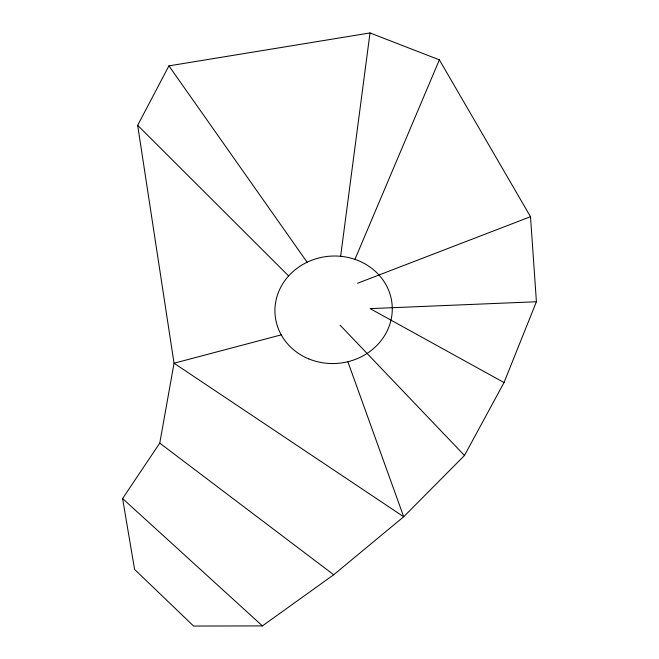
<?xml version="1.0" encoding="UTF-8"?>
<svg xmlns="http://www.w3.org/2000/svg" width="659" height="659" viewBox="0 0 659 659"><rect width="100%" height="100%" fill="white"/><g stroke="black" fill="none" stroke-linecap="round" stroke-linejoin="round"><path stroke-width="0.99" d="M340.637 256.293L370.004 32.95L439.372 59.837L530.503 216.704L536.41 301.748L504.02 382.549L464.48 455.476L403.695 516.763L333.701 574.755L262.414 625.902L193.589 626.05L134.584 569.409L122.59 498.55L159.766 443.12L174.042 363.224L137.665 125.325L168.926 65.867L370.004 32.95M354.937 259.366L439.372 59.837M357.524 283.263L530.503 216.704M281.245 334.871L174.042 363.224L403.695 516.763L347.87 361.725M536.41 301.748L370.086 308.626L504.02 382.549M159.766 443.12L333.701 574.755M122.59 498.55L262.414 625.902M137.665 125.325L288.634 275.948M340.126 325.216L464.48 455.476M168.926 65.867L307.119 262.224M308.84 358.916A58.725 53.725 -5.5 0 0 392.056 304.161A58.725 53.725 -5.5 0 0 299.919 266.285A58.725 53.725 -5.5 0 0 308.84 358.916"/></g></svg>
